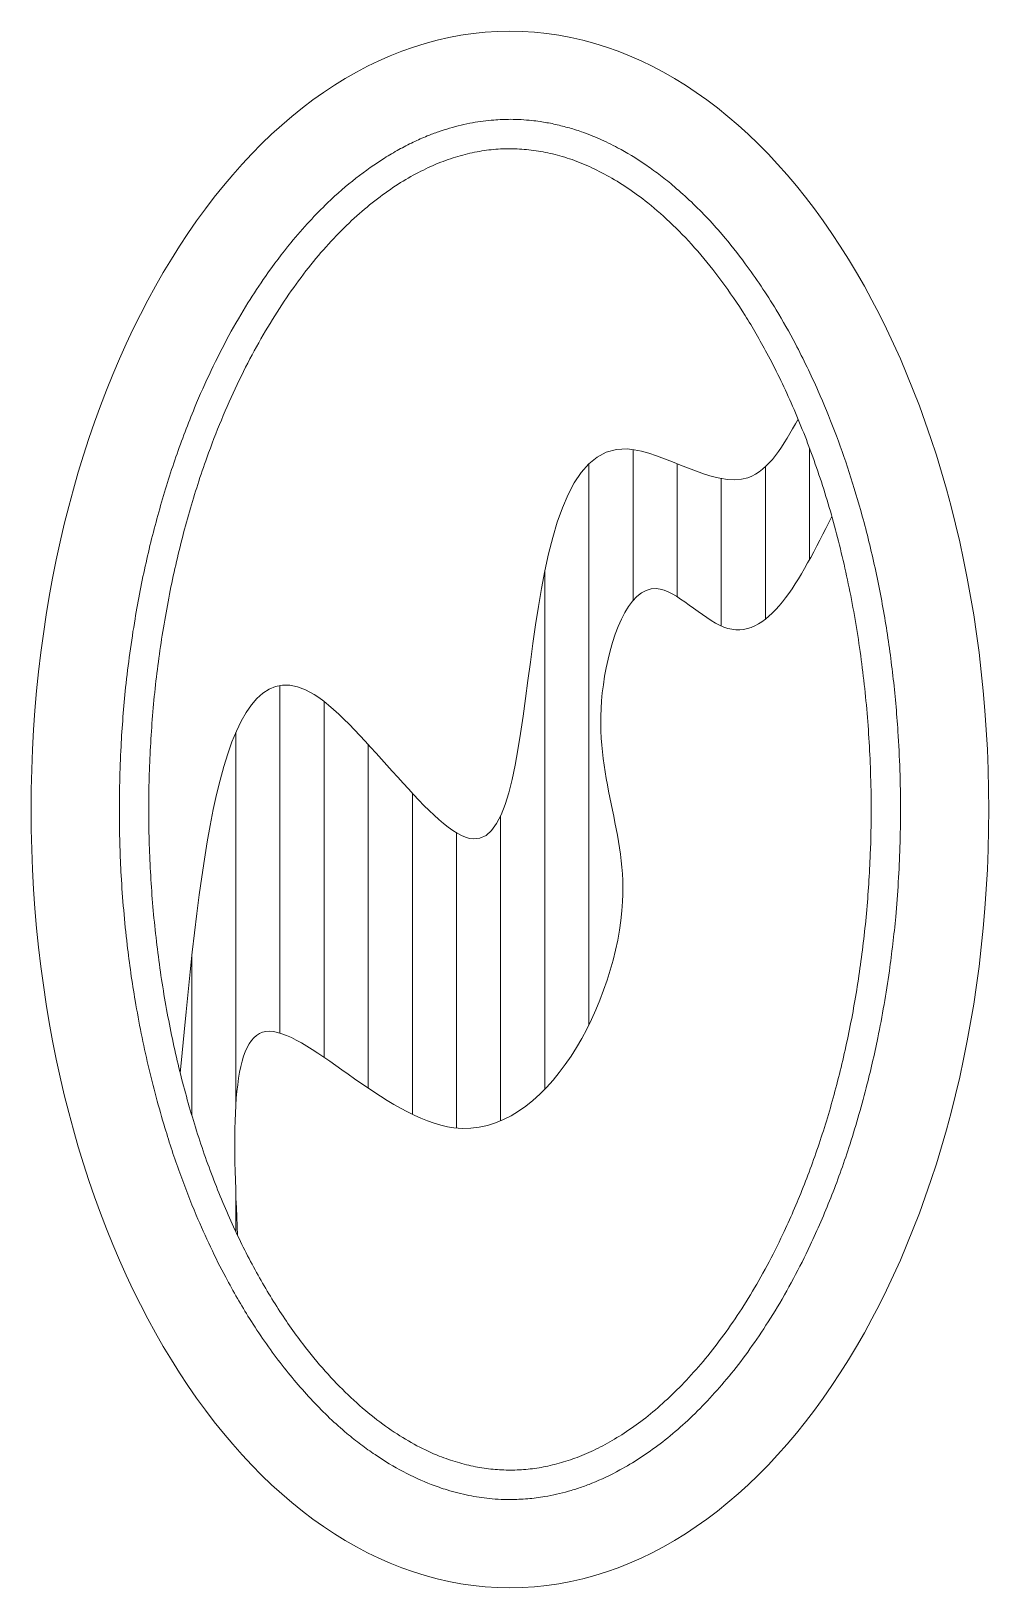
# Model space of a CAD drawing. Header units: millimetres. Extents: x -37049 to 129367, y 25385 to 90033.
# Drawn here: x 33475 to 34126, y 44791 to 45849 of the extents above; entities that cross this region are included whole.
import ezdxf

# ---------------------------------------------------------------- set-up
doc = ezdxf.new("R2010")
doc.units = ezdxf.units.MM
doc.header["$MEASUREMENT"] = 0
doc.layers.add('NTBI', color=150, linetype='Continuous', lineweight=20)

# ---------------------------------------------------------------- blocks, each defined once
blk = doc.blocks.new('A$C36CF7676')
at = {"layer": 'NTBI', "lineweight": 0}
h = blk.add_hatch(dxfattribs=at)
h.set_pattern_fill('ANSI31', color=8, scale=240, angle=45, style=0)
h.set_pattern_definition([(90, (-27105.44, 3048.915), (-30, 2e-12), [])])
edge = h.paths.add_edge_path()
edge.add_spline(control_points=[(521.4, 794.4), (511.5, 776.8), (485.7, 730.9), (313.4, 859.8), (367.4, 364.7), (136.6, 726.2), (115.3, 498.3), (101.4, 349.8)], knot_values=[0, 0, 0, 0, 131.335698, 342.11046, 1054.768556, 1419.878557, 2102.511141, 2102.511141, 2102.511141, 2102.511141], degree=3, periodic=0)
edge.add_spline(control_points=[(101.4, 349.8), (103.7, 340.4), (106.2, 331.3), (112.6, 309.8), (116.6, 297.6), (125.3, 274), (129.9, 262.5), (136.6, 247.5), (138.5, 243.5), (140.3, 239.5)], knot_values=[1.95568, 1.95568, 1.95568, 1.95568, 2.019476, 2.019476, 2.108164, 2.108164, 2.196853, 2.196853, 2.229721, 2.229721, 2.229721, 2.229721], degree=3, periodic=0)
edge.add_spline(control_points=[(140.3, 239.5), (137.4, 307), (131.5, 443.6), (314, 234.1), (435.9, 472.1), (368.5, 572), (414.4, 706.1), (489.9, 619.8), (522.6, 684.9), (544.3, 728.2)], knot_values=[0, 0, 0, 0, 349.77451, 708.679094, 1188.330856, 1558.034284, 1744.668284, 1876.7963, 2139.608782, 2139.608782, 2139.608782, 2139.608782], degree=3, periodic=0)
edge.add_spline(control_points=[(544.3, 728.2), (544.2, 728.5), (544.1, 728.9), (540.2, 742.7), (536, 755.9), (528.2, 777.4), (524.9, 786), (521.4, 794.4)], knot_values=[-1.13996, -1.13996, -1.13996, -1.13996, -1.137524, -1.137524, -1.042667, -1.042667, -0.976799, -0.976799, -0.976799, -0.976799], degree=3, periodic=0)
at = {"layer": 'NTBI'}
blk.add_ellipse((325.5, 529), major_axis=(0, 529), ratio=0.615343, start_param=-1.570796, end_param=4.712389, dxfattribs=at)
at = {"layer": 'NTBI', "color": 8, "lineweight": 9}
for points, knots in [([(591.1, 529), (591.1, 537.9), (590.9, 546.8), (590.3, 564.5), (589.9, 573.3), (588.4, 594.8), (587.3, 607.4), (584.4, 632.4), (582.7, 644.8), (578.6, 669.3), (576.3, 681.4), (571.1, 705.2), (568.2, 716.9), (562.3, 738.5), (559.3, 748.4), (553, 767.7), (549.7, 777.2), (542.6, 795.6), (538.9, 804.7), (530.1, 824.5), (525, 835.2), (515.4, 853.4), (511, 861.1), (503.2, 874.1), (499.7, 879.5), (492.7, 890), (489.1, 895.1), (480.4, 906.9), (475.1, 913.5), (466.2, 924), (462.5, 928.1), (455, 935.9), (451.2, 939.7), (443.6, 946.8), (439.8, 950.2), (432.9, 956), (429.8, 958.4), (423.6, 963.1), (420.5, 965.4), (411.2, 971.7), (404.9, 975.5), (394.6, 981), (390.4, 983), (382.3, 986.6), (378.2, 988.2), (371.1, 990.7), (367.9, 991.7), (361.6, 993.4), (358.5, 994.2), (352.2, 995.6), (349.1, 996.1), (344.1, 996.9), (342.2, 997.1), (335.6, 997.8), (330.8, 998.1), (322.1, 998.1), (318.3, 997.9), (312.1, 997.4), (309.7, 997.2), (304.9, 996.6), (302.5, 996.2), (297.5, 995.3), (294.9, 994.8), (289.7, 993.5), (287.1, 992.8), (282, 991.3), (279.5, 990.5), (274.4, 988.8), (271.9, 987.8), (266.1, 985.5), (262.9, 984.1), (256.5, 981), (253.2, 979.3), (246.7, 975.7), (243.5, 973.8), (233.8, 967.7), (227.3, 963.2), (214.4, 953), (207.9, 947.4), (197.4, 937.3), (193.3, 933.1), (184.9, 924.1), (180.7, 919.3), (170.7, 907), (164.9, 899.4), (155.3, 885.6), (151.3, 879.5), (143, 866.2), (138.7, 858.8), (130.3, 843.5), (126.3, 835.5), (118.5, 819.2), (114.7, 810.7), (106.7, 791.3), (102.4, 780.2), (94.5, 757.2), (90.8, 745.5), (84, 721.4), (80.9, 709.2), (75.3, 684.2), (72.8, 671.4), (68.1, 643.2), (65.9, 627.6), (62.9, 598.6), (61.8, 585.2), (60.3, 555.8), (59.9, 539.7), (60.1, 510.5), (60.5, 497.3), (62.1, 468.4), (63.5, 452.6), (66.8, 424.2), (68.6, 411.6), (73.3, 384.1), (76.2, 369.4), (83, 340.5), (86.8, 326.3), (94.1, 302.2), (97.4, 292), (104.6, 272.3), (108.3, 262.7), (115.4, 245.9), (118.6, 238.7), (125.3, 224.6), (128.7, 217.7), (137.5, 201.3), (142.9, 192), (151.8, 177.7), (155.2, 172.6), (162.2, 162.6), (165.7, 157.7), (172.9, 148.4), (176.5, 143.9), (183.9, 135.2), (187.7, 130.9), (195.3, 122.9), (199.1, 119.1), (206.8, 111.7), (210.7, 108.3), (217.8, 102.3), (221, 99.8), (227.4, 95), (230.6, 92.7), (240.2, 86.2), (246.6, 82.3), (259.3, 75.6), (265.7, 72.7), (275.6, 68.9), (279.2, 67.6), (285.2, 65.8), (287.7, 65.1), (292.6, 63.8), (295.1, 63.3), (299.9, 62.3), (302.2, 61.9), (306.9, 61.2), (309.2, 60.9), (314.2, 60.4), (316.9, 60.2), (321.6, 60), (323.6, 60), (329.6, 60), (333.6, 60.2), (339.5, 60.7), (341.4, 60.9), (345.3, 61.4), (347.3, 61.7), (351.9, 62.4), (354.6, 63), (359.9, 64.2), (362.5, 64.9), (367.9, 66.4), (370.5, 67.2), (375.9, 69), (378.6, 70), (387.5, 73.6), (393.9, 76.6), (404.8, 82.6), (409.4, 85.3), (418.5, 91.3), (423.1, 94.5), (432.2, 101.4), (436.7, 105.2), (445.8, 113.2), (450.3, 117.4), (459.2, 126.4), (463.6, 131.2), (472.3, 141.1), (476.6, 146.4), (485.1, 157.3), (489.2, 163.1), (497.5, 175.2), (501.7, 181.6), (510, 195.3), (514.2, 202.6), (522.2, 217.6), (526, 225.1), (534.6, 243.3), (539.2, 254), (548, 276.1), (552.1, 287.6), (560.2, 312.4), (564.1, 325.9), (570.6, 350.9), (573.2, 362.2), (578.6, 388.7), (581.3, 403.9), (585.1, 431.5), (586.6, 443.7), (589.2, 471.8), (590.1, 487.6), (590.9, 512), (591.1, 520.5), (591.1, 529)], [-1.570796, -1.570796, -1.570796, -1.570796, -1.516762, -1.516762, -1.462727, -1.462727, -1.384984, -1.384984, -1.30724, -1.30724, -1.229497, -1.229497, -1.151753, -1.151753, -1.083788, -1.083788, -1.015823, -1.015823, -0.947857, -0.947857, -0.861953, -0.861953, -0.79506, -0.79506, -0.744555, -0.744555, -0.69405, -0.69405, -0.622673, -0.622673, -0.573574, -0.573574, -0.524475, -0.524475, -0.475375, -0.475375, -0.435724, -0.435724, -0.396072, -0.396072, -0.316769, -0.316769, -0.263755, -0.263755, -0.212188, -0.212188, -0.171372, -0.171372, -0.130557, -0.130557, -0.089742, -0.089742, -0.065081, -0.065081, -0.002086, -0.002086, 0.048497, 0.048497, 0.079892, 0.079892, 0.111287, 0.111287, 0.145025, 0.145025, 0.178763, 0.178763, 0.211425, 0.211425, 0.244087, 0.244087, 0.285392, 0.285392, 0.326697, 0.326697, 0.368003, 0.368003, 0.450613, 0.450613, 0.533224, 0.533224, 0.587201, 0.587201, 0.643513, 0.643513, 0.723192, 0.723192, 0.780371, 0.780371, 0.845841, 0.845841, 0.911312, 0.911312, 0.976783, 0.976783, 1.058581, 1.058581, 1.140378, 1.140378, 1.222176, 1.222176, 1.303974, 1.303974, 1.401747, 1.401747, 1.483624, 1.483624, 1.581765, 1.581765, 1.661967, 1.661967, 1.759112, 1.759112, 1.838513, 1.838513, 1.933595, 1.933595, 2.028677, 2.028677, 2.10036, 2.10036, 2.171441, 2.171441, 2.227778, 2.227778, 2.284114, 2.284114, 2.366334, 2.366334, 2.415628, 2.415628, 2.464922, 2.464922, 2.514216, 2.514216, 2.564335, 2.564335, 2.614453, 2.614453, 2.664572, 2.664572, 2.705287, 2.705287, 2.746003, 2.746003, 2.827434, 2.827434, 2.908865, 2.908865, 2.955145, 2.955145, 2.987136, 2.987136, 3.019126, 3.019126, 3.049673, 3.049673, 3.080219, 3.080219, 3.115732, 3.115732, 3.141926, 3.141926, 3.194313, 3.194313, 3.219908, 3.219908, 3.245502, 3.245502, 3.280164, 3.280164, 3.314826, 3.314826, 3.349313, 3.349313, 3.3838, 3.3838, 3.464763, 3.464763, 3.522984, 3.522984, 3.581205, 3.581205, 3.639426, 3.639426, 3.697647, 3.697647, 3.755868, 3.755868, 3.814089, 3.814089, 3.872311, 3.872311, 3.932466, 3.932466, 3.99682, 3.99682, 4.058726, 4.058726, 4.141169, 4.141169, 4.223612, 4.223612, 4.315902, 4.315902, 4.390617, 4.390617, 4.487309, 4.487309, 4.563559, 4.563559, 4.660535, 4.660535, 4.712389, 4.712389, 4.712389, 4.712389]), ([(571.1, 529), (571.1, 537.6), (570.9, 546.3), (570.1, 570), (569.2, 585.1), (566.4, 615), (564.6, 629.9), (560.1, 659.2), (557.5, 673.6), (551.3, 701.9), (547.9, 715.7), (540.2, 742.7), (536, 755.9), (526.8, 781.3), (521.9, 793.6), (511.5, 817.1), (506, 828.4), (495.4, 848.1), (490.5, 856.7), (480.2, 872.9), (474.9, 880.7), (464.2, 895.2), (458.7, 902.1), (447.6, 914.8), (442, 920.8), (430.6, 931.7), (425, 936.7), (414.6, 945), (409.9, 948.4), (400.6, 954.7), (396, 957.5), (386.8, 962.5), (382.3, 964.8), (373.3, 968.7), (368.8, 970.4), (360, 973.2), (355.6, 974.4), (347, 976.2), (342.7, 976.9), (334.1, 977.8), (329.9, 978.1), (321.3, 978.1), (317.1, 977.9), (308.5, 977), (304.2, 976.3), (295.6, 974.4), (291.2, 973.3), (282.4, 970.4), (277.9, 968.8), (268.9, 964.8), (264.4, 962.6), (255.2, 957.6), (250.6, 954.8), (241.3, 948.5), (236.6, 945.1), (227.2, 937.6), (222.6, 933.6), (213.2, 924.9), (208.6, 920.2), (199.3, 910.2), (194.7, 904.9), (185.7, 893.7), (181.2, 887.7), (172.5, 875.3), (168.2, 868.8), (159.8, 855.2), (155.7, 848.1), (147.7, 833.5), (143.8, 825.8), (136.4, 810.1), (132.8, 802), (125.9, 785.4), (122.6, 776.9), (115.2, 756.2), (111.2, 743.9), (104, 718.8), (100.7, 705.9), (94.8, 679.5), (92.2, 666.1), (87.7, 638.9), (85.8, 625.1), (82.8, 597.2), (81.7, 583.1), (80.3, 554.9), (79.9, 540.7), (80, 512.3), (80.5, 498.2), (82.1, 469.9), (83.3, 455.9), (86.5, 428.1), (88.4, 414.3), (93.1, 387.2), (95.7, 373.8), (101.8, 347.6), (105.2, 334.8), (112.6, 309.8), (116.6, 297.6), (125.3, 274), (129.9, 262.5), (139.7, 240.6), (144.8, 230), (155.6, 209.9), (161.2, 200.3), (172.7, 182.2), (178.7, 173.7), (189.7, 159.2), (194.8, 153), (205.1, 141.5), (210.3, 136.1), (220.7, 126.1), (225.9, 121.5), (236.4, 113.1), (241.6, 109.3), (252, 102.4), (257.2, 99.3), (267.4, 93.9), (272.4, 91.6), (281.6, 87.9), (285.7, 86.5), (293.9, 84.1), (298, 83.1), (306, 81.5), (310, 80.9), (318, 80.2), (321.9, 80), (329.9, 80), (333.8, 80.2), (341.8, 81), (345.8, 81.6), (353.8, 83.3), (357.9, 84.3), (366.1, 86.8), (370.2, 88.2), (378.6, 91.6), (382.8, 93.6), (391.3, 97.9), (395.6, 100.4), (404.2, 105.7), (408.6, 108.7), (417.3, 115.1), (421.6, 118.6), (430.4, 126.2), (434.7, 130.2), (443.4, 138.8), (447.7, 143.4), (456.3, 153.2), (460.5, 158.3), (468.9, 169.1), (473, 174.7), (481.1, 186.5), (485.1, 192.7), (492.8, 205.5), (496.6, 212.2), (504, 225.9), (507.6, 233), (515.9, 250.6), (520.5, 261.2), (529.2, 283.2), (533.3, 294.5), (541, 317.9), (544.5, 329.9), (550.9, 354.4), (553.8, 367), (559, 392.5), (561.2, 405.5), (565, 431.7), (566.6, 445), (569.1, 471.8), (569.9, 485.2), (570.9, 508.8), (571.1, 518.9), (571.1, 529)], [-1.570796, -1.570796, -1.570796, -1.570796, -1.516952, -1.516952, -1.422095, -1.422095, -1.327238, -1.327238, -1.232381, -1.232381, -1.137524, -1.137524, -1.042667, -1.042667, -0.94781, -0.94781, -0.852953, -0.852953, -0.773825, -0.773825, -0.694696, -0.694696, -0.615567, -0.615567, -0.536438, -0.536438, -0.45731, -0.45731, -0.39204, -0.39204, -0.32677, -0.32677, -0.2615, -0.2615, -0.19623, -0.19623, -0.13096, -0.13096, -0.06569, -0.06569, -0.00042, -0.00042, 0.064849, 0.064849, 0.130119, 0.130119, 0.195389, 0.195389, 0.260659, 0.260659, 0.325929, 0.325929, 0.391199, 0.391199, 0.456469, 0.456469, 0.521739, 0.521739, 0.587009, 0.587009, 0.652279, 0.652279, 0.717548, 0.717548, 0.782818, 0.782818, 0.848088, 0.848088, 0.913358, 0.913358, 0.978628, 0.978628, 1.043898, 1.043898, 1.132587, 1.132587, 1.221276, 1.221276, 1.309965, 1.309965, 1.398653, 1.398653, 1.487342, 1.487342, 1.576031, 1.576031, 1.66472, 1.66472, 1.753409, 1.753409, 1.842098, 1.842098, 1.930787, 1.930787, 2.019476, 2.019476, 2.108164, 2.108164, 2.196853, 2.196853, 2.285542, 2.285542, 2.374231, 2.374231, 2.46292, 2.46292, 2.535815, 2.535815, 2.608709, 2.608709, 2.681604, 2.681604, 2.754499, 2.754499, 2.827393, 2.827393, 2.900288, 2.900288, 2.961104, 2.961104, 3.021919, 3.021919, 3.082735, 3.082735, 3.143551, 3.143551, 3.204367, 3.204367, 3.265182, 3.265182, 3.325998, 3.325998, 3.386814, 3.386814, 3.447629, 3.447629, 3.508445, 3.508445, 3.569261, 3.569261, 3.630076, 3.630076, 3.690892, 3.690892, 3.751708, 3.751708, 3.812524, 3.812524, 3.873339, 3.873339, 3.934155, 3.934155, 3.994971, 3.994971, 4.055786, 4.055786, 4.14057, 4.14057, 4.225355, 4.225355, 4.310139, 4.310139, 4.394923, 4.394923, 4.479707, 4.479707, 4.564491, 4.564491, 4.649275, 4.649275, 4.712389, 4.712389, 4.712389, 4.712389])]:
    blk.add_open_spline(points, degree=3, knots=knots, dxfattribs=at)
at = {"layer": 'NTBI', "color": 8, "lineweight": 0}
for points in [[(101.4, 349.8), (192.4, 607.2), (300.5, 509), (405.3, 774.1), (487.3, 754.5), (521.4, 794.4)], [(140.3, 239.5), (159.6, 378.1), (287.4, 312.7), (402.1, 466.5), (389, 613.8), (425, 679.2), (470.9, 653), (544.3, 728.2)]]:
    blk.add_spline(points, degree=3, dxfattribs=at)

msp = doc.modelspace()

# ---------------------------------------------------------------- block references
at = {"layer": 'NTBI', "rotation": 359.9999999999985}
msp.add_blockref('A$C36CF7676', (33475.4, 44791.4), dxfattribs=at)

doc.saveas('drawing.dxf')
